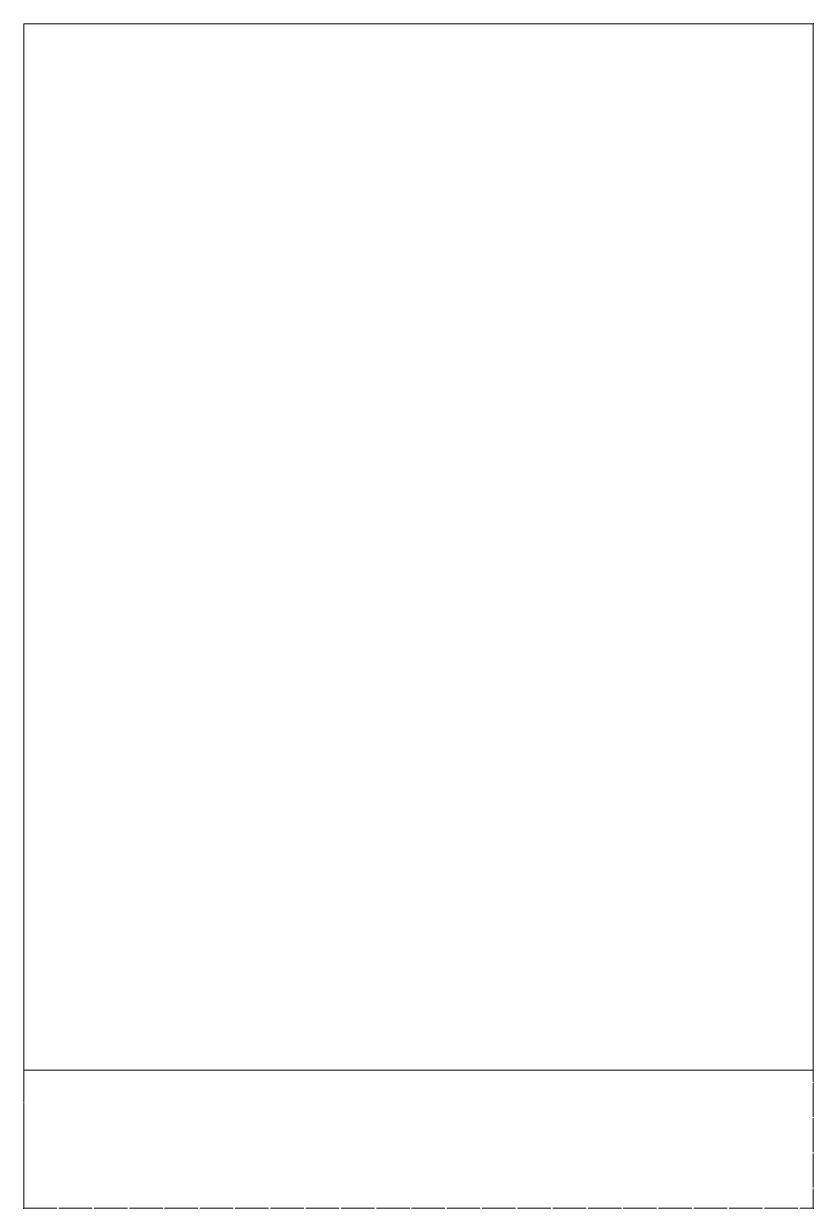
# Model space of a CAD drawing. Header units: millimetres. Extents: x 0 to 400, y -600 to 0.
import ezdxf

# ---------------------------------------------------------------- set-up
doc = ezdxf.new("R2010")
doc.units = ezdxf.units.MM
doc.header["$MEASUREMENT"] = 0
doc.linetypes.add('Phantom4', pattern=[17.872, 9.937, -1.587, 1.587, -1.587, 1.587, -1.587])
doc.layers.add('A-Area-G', color=212, linetype='Phantom4')

# ---------------------------------------------------------------- blocks, each defined once
blk = doc.blocks.new('HÖGSKÅP_UTAN_FRONT_400x600_M_G')
at = {"layer": 'A-Area-G', "color": 8, "lineweight": 13}
for p in [(400, 0), (0, -600), (400, -600)]:
    blk.add_point(p, dxfattribs=at)
for points in [[(0, 0, 2100), (0, 0, 150), (0, -600, 150), (0, -600, 2100)], [(400, 0, 150), (0, 0, 150), (0, 0, 2100), (400, 0, 2100)], [(0, 0, 150), (0, 0), (0, -530), (0, -530, 150)], [(400, 0), (0, 0), (0, 0, 150), (400, 0, 150)], [(0, -530), (0, 0), (400, 0), (400, -530)], [(0, -600, 150), (0, 0, 150), (400, 0, 150), (400, -600, 150)], [(0, -600, 2100), (400, -600, 2100), (400, 0, 2100), (0, 0, 2100)], [(400, -600, 150), (400, 0, 150), (400, 0, 2100), (400, -600, 2100)], [(400, -530), (400, 0), (400, 0, 150), (400, -530, 150)], [(0, -530), (400, -530), (400, -530, 150), (0, -530, 150)], [(0, -600, 150), (400, -600, 150), (400, -600, 2100), (0, -600, 2100)]]:
    blk.add_3dface(points, dxfattribs=at)

msp = doc.modelspace()

# ---------------------------------------------------------------- block references
msp.add_blockref('HÖGSKÅP_UTAN_FRONT_400x600_M_G', (0, 0))

doc.saveas('drawing.dxf')
